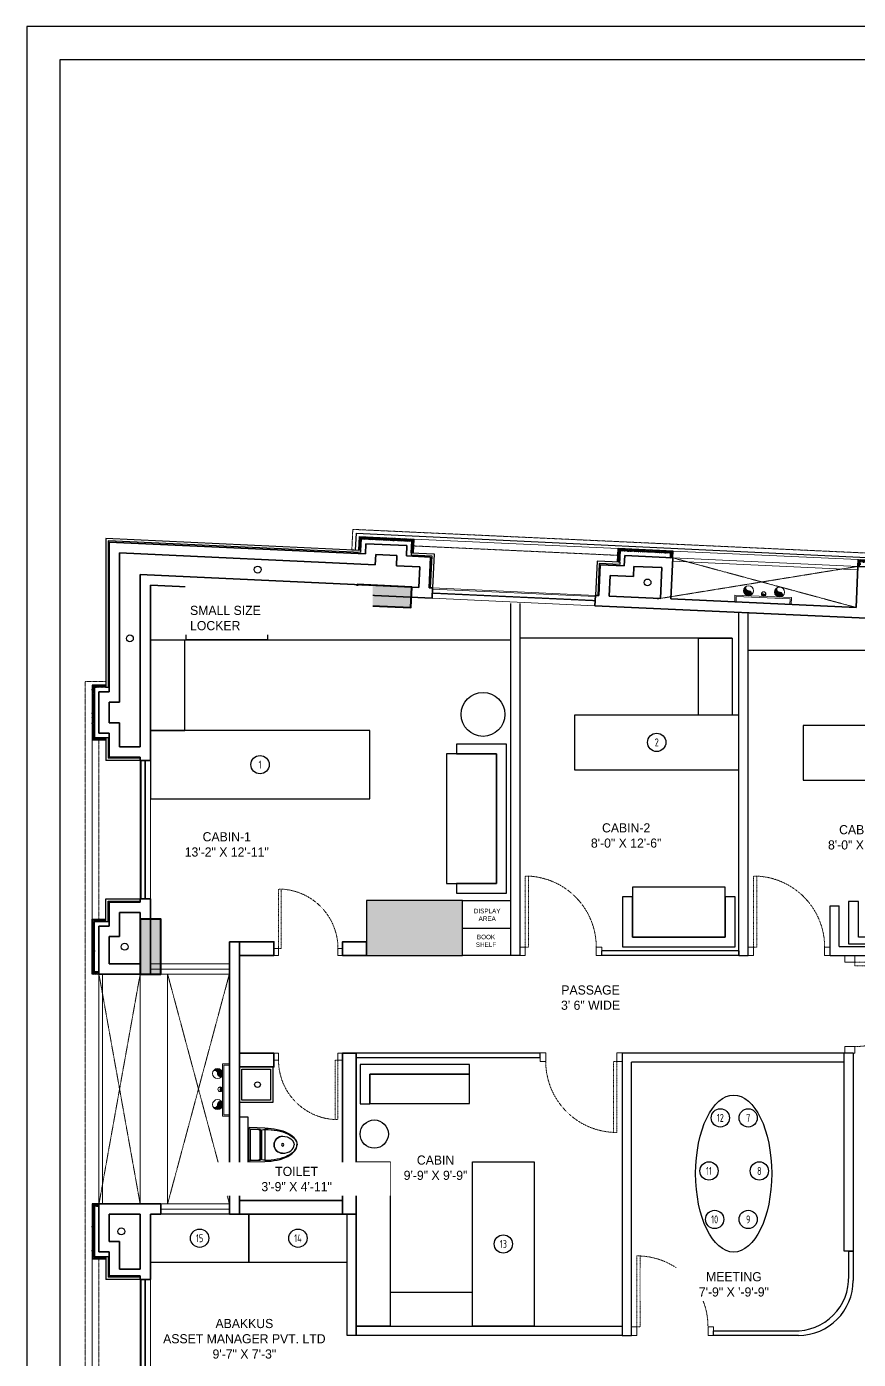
# Model space of a CAD drawing. Header units: millimetres. Extents: x 2165 to 3229, y 834 to 2305.
# Drawn here: x 2165 to 2529, y 1723 to 2305 of the extents above; entities that cross this region are included whole.
import ezdxf
from ezdxf.enums import TextEntityAlignment as Align

# ---------------------------------------------------------------- set-up
doc = ezdxf.new("R2010")
doc.units = ezdxf.units.MM
for name, pattern in [('CONTINOUS', [0]), ('DOT2', [0.125, 0, -0.125]), ('HIDDEN', [0.375, 0.25, -0.125]), ('HIDDEN2', [0.1875, 0.125, -0.0625])]:
    doc.linetypes.add(name, pattern=pattern)
for name, color, linetype, lineweight in [('-P-CIVIL', 7, 'Continuous', 0), ('-P-SSP', 230, 'Continuous', 0), ('COL HATCH', 50, 'Continuous', 9), ('COLUMN', 1, 'Continuous', 40), ('FUR', 12, 'Continuous', 30), ('g-dot', 3, 'HIDDEN', 9), ('g-dw', 3, 'Continuous', 5), ('GLASS', 174, 'Continuous', 30), ('GYPSUM PARTITION', 33, 'Continuous', 30), ('P COLUMN HATCH', 41, 'Continuous', 0), ('text', 5, 'Continuous', 0), ('WALL', 7, 'Continuous', 35), ('WIN', 144, 'Continuous', 15)]:
    doc.layers.add(name, color=color, linetype=linetype, lineweight=lineweight)
doc.layers.add('-P-DWS', color=150, linetype='CONTINOUS', lineweight=0, true_color=0x007fff)
for name, color, linetype in [('BH', 6, 'Continuous'), ('CLADDING', 155, 'Continuous'), ('HOLE', 7, 'Continuous'), ('STONE', 20, 'Continuous'), ('STR. COL', 222, 'Continuous')]:
    doc.layers.add(name, color=color, linetype=linetype)
doc.layers.add('HATCH', color=7, linetype='Continuous', true_color=0x62653e)
doc.styles.add('VIBRANT', font='BKANT.TTF')
doc.styles.add('YQ_TEXT', font='SUPEROS.SHX', dxfattribs={"width": 0.8, "bigfont": 'HZDX.SHX'})
pattern_1 = [(33.403178, (-6688.7682, 2081.3902), (0.455201642, 0.899119828), [1.25, -0.25, 0, -0.25])]
pattern_2 = [(36.04150366, (-240601.4127, 11595.83817), (0.4133315642, 0.9191202413), [1.25, -0.25, 0, -0.25])]

# ---------------------------------------------------------------- blocks, each defined once
blk = doc.blocks.new('door 750')
at = {"layer": 'g-dot', "color": 250, "linetype": 'HIDDEN2', "lineweight": 5}
blk.add_lwpolyline([(120, 80), (770, 80), (770, 50), (120, 50)], close=True, dxfattribs=at)
at = {"layer": 'g-dot', "color": 250, "linetype": 'DOT2', "lineweight": 5, "ltscale": 0.05}
blk.add_arc((120, 50), 650, 2.6454, 90, dxfattribs=at)
at = {"layer": 'g-dw'}
for points in [[(43, 700), (120, 700), (120, 750), (43, 750)], [(43, 0), (120, 0), (120, 50), (43, 50)]]:
    blk.add_lwpolyline(points, close=True, dxfattribs=at)
blk = doc.blocks.new('*U8')
h = blk.add_hatch(color=256)
h.dxf.hatch_style = 1
h.paths.add_polyline_path([(6915.67, 3394.8, 0.414214), (6918.82, 3391.65, 0.414214), (6921.97, 3394.8, -0.645735), (6918.82, 3394.8, 0.645735)])
at = {"elevation": 0}
blk.add_lwpolyline([(6915.67, 3394.8, -0.645735), (6918.82, 3394.8, 0.645735), (6921.97, 3394.8, 0)], format="xyb", dxfattribs=at)
blk.add_circle((6918.82, 3394.8, 0), 3.15)
blk.add_arc((6917.24, 3394.09, 0), 1.73, 24.29652, 155.70348)
blk = doc.blocks.new('*U10')
h = blk.add_hatch(color=256)
h.dxf.hatch_style = 1
h.paths.add_polyline_path([(55, 30, 0.414214), (80, 55, 0.414214), (55, 81, -0.645735), (55, 55, 0.645735)])
at = {"elevation": 0}
blk.add_lwpolyline([(55, 30, -0.645735), (55, 55, 0.645735), (55, 81, 0)], format="xyb", dxfattribs=at)
blk.add_circle((55, 55), 25.4)
blk.add_arc((61, 43), 13.9, 114.2965, 245.7035)
blk = doc.blocks.new('*U12')
at = {"layer": '-P-CIVIL', "linetype": 'ByBlock'}
for p, q in [((6942.03, 3405.77, 0), (6926.71, 3405.77, 0)), ((6926.71, 3405.77, 0), (6926.71, 3403.77, 0)), ((6941.63, 3405.37, 0), (6927.1, 3405.37, 0)), ((6927.1, 3405.37, 0), (6927.1, 3403.77, 0)), ((6941.63, 3405.37, 0), (6941.63, 3403.77, 0)), ((6942.03, 3405.77, 0), (6942.03, 3403.77, 0)), ((6942.03, 3403.77, 0), (6926.71, 3403.77, 0))]:
    blk.add_line(p, q, dxfattribs=at)
blk = doc.blocks.new('*U18')
at = {"layer": '-P-CIVIL', "linetype": 'ByBlock'}
for p, q in [((6942.76, 3405.77, 0), (6926.23, 3405.77, 0)), ((6926.23, 3405.77, 0), (6926.23, 3403.77, 0)), ((6942.36, 3405.37, 0), (6926.62, 3405.37, 0)), ((6926.62, 3405.37, 0), (6926.62, 3403.77, 0)), ((6942.36, 3405.37, 0), (6942.36, 3403.77, 0)), ((6942.76, 3405.77, 0), (6942.76, 3403.77, 0)), ((6942.76, 3403.77, 0), (6926.23, 3403.77, 0))]:
    blk.add_line(p, q, dxfattribs=at)
blk = doc.blocks.new('zw$6719')
at = {"layer": 'FUR'}
for points in [[(-7.26, 0), (-7.5, 6.7, -0.424878), (-6.91, 7.32), (0, 7.32), (6.91, 7.32, -0.424878), (7.5, 6.7), (7.26, 0)], [(-3.72, -7.72, -0.415839), (0, -3.99, -0.415839), (3.72, -7.72)], [(3.72, -7.72, 0.415842), (0, -3.99, 0.415842), (-3.72, -7.72)]]:
    blk.add_lwpolyline(points, format="xyb", dxfattribs=at)
for points in [[(0, 1.59), (6.11, 1.59, 0.403629), (6.81, 2.26), (6.96, 6.44, 0.424878), (6.37, 7.05), (0, 7.05), (-6.37, 7.05, 0.424878), (-6.96, 6.44), (-6.81, 2.26, 0.403629), (-6.11, 1.59)], [(0, 6.52), (6.08, 6.52, -0.424878), (6.67, 5.91), (6.56, 2.69, -0.403629), (5.97, 2.12), (0, 2.12), (-5.97, 2.12, -0.403629), (-6.56, 2.69), (-6.67, 5.91, -0.424878), (-6.08, 6.52)], [(0, 0), (6.72, 0, 0.108231), (6.51, 1.33), (0, 1.33), (-6.51, 1.33, 0.108231), (-6.72, 0)]]:
    blk.add_lwpolyline(points, format="xyb", close=True, dxfattribs=at)
blk.add_circle((0, -7.7), 0.531, dxfattribs=at)
for centre, major_axis, ratio, start_param in [((0, 0), (0, 14), 0.480461, 1.570796), ((0, 0), (0, 14.05), 0.516453, 1.570796), ((0, -7.68), (0, 5.06), 0.733832, 1.578936)]:
    blk.add_ellipse(centre, major_axis=major_axis, ratio=ratio, start_param=start_param, end_param=3.141593, dxfattribs=at)
at = {"layer": 'FUR', "extrusion": (0, 0, -1)}
for centre, major_axis, ratio, start_param in [((0, 0), (0, 14), 0.480461, 1.570796), ((0, 0), (0, 14.05), 0.516453, 1.570796), ((0, -7.68), (0, 5.06), 0.733832, 1.578936)]:
    blk.add_ellipse(centre, major_axis=major_axis, ratio=ratio, start_param=start_param, end_param=3.141593, dxfattribs=at)

msp = doc.modelspace()

# ---------------------------------------------------------------- hatches: boundary and pattern name
at = {"layer": 'COL HATCH'}
h = msp.add_hatch(color=256, dxfattribs=at)
h.dxf.hatch_style = 1
h.paths.add_polyline_path([(2313.4, 1923.17), (2313.4, 1899.17), (2355.4, 1899.17), (2355.4, 1923.17)])
at = {"layer": 'HATCH'}
h = msp.add_hatch(dxfattribs=at)
h.set_pattern_fill('ANSI36', color=256, scale=4, angle=351.0415)
h.set_pattern_definition(pattern_1)
h.paths.add_polyline_path([(2332.98, 2075.38), (2333.98, 2075.34), (2334.25, 2081.33), (2310.28, 2082.44), (2310, 2076.44), (2311, 2076.4), (2311.23, 2081.39), (2333.21, 2080.38)])
h = msp.add_hatch(dxfattribs=at)
h.set_pattern_fill('ANSI36', color=256, scale=4, angle=351.0415)
h.set_pattern_definition(pattern_1)
h.paths.add_polyline_path([(2423.21, 2071.22), (2424.21, 2071.18), (2424.44, 2076.17), (2446.42, 2075.16), (2446.33, 2073.16), (2447.32, 2073.12), (2447.46, 2076.11), (2423.49, 2077.22)])
h = msp.add_hatch(dxfattribs=at)
h.set_pattern_fill('ANSI36', color=256, scale=4, angle=351.0415)
h.set_pattern_definition(pattern_1)
h.paths.add_polyline_path([(2551.18, 2065.33), (2552.18, 2065.28), (2552.46, 2071.28), (2528.48, 2072.38), (2528.35, 2069.38), (2529.34, 2069.34), (2529.44, 2071.34), (2551.41, 2070.32)])
h = msp.add_hatch(dxfattribs=at)
h.set_pattern_fill('ANSI36', color=256, scale=4, angle=351.0415)
h.set_pattern_definition(pattern_2)
h.paths.add_polyline_path([(2199.43, 1993.48), (2199.43, 1994.48), (2194.43, 1994.48), (2194.43, 2016.48), (2199.43, 2016.48), (2199.43, 2017.48), (2193.43, 2017.48), (2193.43, 1993.48)])
h = msp.add_hatch(dxfattribs=at)
h.set_pattern_fill('ANSI36', color=256, scale=4, angle=351.0415)
h.set_pattern_definition(pattern_2)
h.paths.add_polyline_path([(2199.43, 1914.01), (2199.43, 1915.01), (2193.43, 1915.01), (2193.43, 1891.01), (2196.43, 1891.01), (2196.43, 1892.01), (2194.43, 1892.01), (2194.43, 1914.01)])
h = msp.add_hatch(dxfattribs=at)
h.set_pattern_fill('ANSI36', color=256, scale=4, angle=351.0415)
h.set_pattern_definition(pattern_2)
h.paths.add_polyline_path([(2199.43, 1766.51), (2199.43, 1767.51), (2194.43, 1767.51), (2194.43, 1789.51), (2196.43, 1789.51), (2196.43, 1790.51), (2193.43, 1790.51), (2193.43, 1766.51)])
at = {"layer": 'P COLUMN HATCH', "true_color": 0xffb8ed}
h = msp.add_hatch(color=254, dxfattribs=at)
h.dxf.hatch_style = 1
h.paths.add_polyline_path([(2309.31, 2061.46), (2308.9, 2052.47), (2332.87, 2051.36), (2333.29, 2060.35)])
h = msp.add_hatch(color=254, dxfattribs=at)
h.dxf.hatch_style = 1
h.paths.add_polyline_path([(2214.43, 1891.01), (2223.43, 1891.01), (2223.43, 1915.01), (2214.43, 1915.01)])

# ---------------------------------------------------------------- linework, layer by layer
at = {"linetype": 'Continuous', "lineweight": 30, "elevation": 0}
msp.add_lwpolyline([(3214.4, 2291.04), (2179.24, 2291.04), (2179.24, 848.7), (3214.4, 848.7)], close=True, dxfattribs=at)
at = {"layer": 'BH'}
for centre in [(2440.34, 1992.4), (2266.87, 1982.66), (2468.15, 1828.14), (2480.33, 1828.14), (2463.19, 1804.94), (2485.21, 1804.94), (2465.66, 1783.72), (2480.33, 1783.72), (2240.43, 1775.51), (2283.43, 1775.51), (2373.25, 1772.98)]:
    msp.add_circle(centre, 4, dxfattribs=at)
at = {"layer": 'CLADDING'}
for p, q in [((2310, 2076.44, 0), (2310.28, 2082.44, 0)), ((2310.28, 2082.44, 0), (2334.25, 2081.33, 0)), ((2311, 2076.4, 0), (2311.23, 2081.39, 0)), ((2311.23, 2081.39, 0), (2333.21, 2080.38, 0)), ((2333.98, 2075.34, 0), (2334.25, 2081.33, 0)), ((2332.98, 2075.38, 0), (2333.21, 2080.38, 0)), ((2423.21, 2071.22, 0), (2423.49, 2077.22, 0)), ((2447.46, 2076.11, 0), (2423.49, 2077.22, 0)), ((2424.21, 2071.18, 0), (2424.44, 2076.17, 0)), ((2446.42, 2075.16, 0), (2424.44, 2076.17, 0)), ((2447.32, 2073.12, 0), (2447.46, 2076.11, 0)), ((2446.33, 2073.16, 0), (2446.42, 2075.16, 0)), ((2528.35, 2069.38, 0), (2528.48, 2072.38, 0)), ((2528.48, 2072.38, 0), (2552.46, 2071.28, 0))]:
    msp.add_line(p, q, dxfattribs=at)
at = {"layer": 'CLADDING', "color": 32, "lineweight": -3}
for p, q in [((2310.96, 2075.4, 0), (2311, 2076.4, 0)), ((2332.98, 2075.38, 0), (2332.93, 2074.38, 0)), ((2424.21, 2071.18, 0), (2424.16, 2070.18, 0)), ((2199.43, 2016.48, 0), (2200.43, 2016.48, 0)), ((2199.43, 1994.48, 0), (2200.43, 1994.48, 0)), ((2199.43, 1914.01, 0), (2200.43, 1914.01, 0)), ((2199.43, 1767.51, 0), (2200.43, 1767.51, 0))]:
    msp.add_line(p, q, dxfattribs=at)
at = {"layer": 'CLADDING', "elevation": 0}
for points in [[(2199.43, 2017.48), (2193.43, 2017.48), (2193.43, 1993.48), (2199.43, 1993.48)], [(2199.43, 2016.48), (2194.43, 2016.48), (2194.43, 1994.48), (2199.43, 1994.48)], [(2196.43, 1891.01), (2193.43, 1891.01), (2193.43, 1915.01), (2199.43, 1915.01)], [(2196.43, 1892.01), (2194.43, 1892.01), (2194.43, 1914.01), (2199.43, 1914.01)], [(2196.43, 1790.51), (2193.43, 1790.51), (2193.43, 1766.51), (2199.43, 1766.51)], [(2196.43, 1789.51), (2194.43, 1789.51), (2194.43, 1767.51), (2199.43, 1767.51)]]:
    msp.add_lwpolyline(points, dxfattribs=at)
at = {"layer": 'COLUMN', "color": 1, "elevation": 0}
for points in [[(2309.31, 2061.46), (2308.9, 2052.47), (2332.87, 2051.36), (2333.29, 2060.35)], [(2214.43, 1891.01), (2223.43, 1891.01), (2223.43, 1915.01), (2214.43, 1915.01)]]:
    msp.add_lwpolyline(points, close=True, dxfattribs=at)
at = {"layer": 'Defpoints', "color": 1, "linetype": 'Continuous', "lineweight": -3, "elevation": 0}
msp.add_lwpolyline([(3228.84, 2305.48), (2164.8, 2305.48), (2164.8, 834.25), (3228.84, 834.25)], close=True, dxfattribs=at)
at = {"layer": 'FUR'}
for p, q in [((2376.4, 2037.12, 0), (2218.93, 2037.12, 0)), ((2473.28, 2038.04, 0), (2380.4, 2038.04, 0)), ((2576.28, 2032.6, 0), (2480.28, 2032.6, 0)), ((2355.4, 1923.17, 0), (2376.4, 1923.17, 0)), ((2355.4, 1911.17, 0), (2376.4, 1911.17, 0)), ((2376.4, 1899.17, 0), (2355.4, 1899.17, 0))]:
    msp.add_line(p, q, dxfattribs=at)
at = {"layer": 'FUR', "ltscale": 3}
for p, q in [((2261.69, 1828.41, 0), (2257.93, 1828.41, 0)), ((2261.69, 1798.44, 0), (2261.69, 1828.41, 0)), ((2257.92, 1798.44, 0), (2261.69, 1798.44, 0))]:
    msp.add_line(p, q, dxfattribs=at)
at = {"layer": 'FUR', "elevation": 0}
for points in [[(2270.25, 2058.57), (2234.47, 2060.47), (2234.39, 2037.39), (2270.25, 2037.39)], [(2218.93, 2037.12), (2218.93, 1997.63), (2233.93, 1997.63), (2233.9, 2037.12)], [(2458.53, 2038.04), (2473.28, 2038.04), (2473.28, 2004.37), (2458.53, 2004.37)], [(2476.28, 2004.37), (2404.4, 2004.37), (2404.4, 1980.43), (2476.28, 1980.43)], [(2576.28, 1999.8), (2504.4, 1999.8), (2504.4, 1975.86), (2576.28, 1975.86)], [(2218.93, 1997.63), (2218.93, 1967.69), (2314.81, 1967.69), (2314.81, 1997.63)], [(2352.73, 1930.69), (2352.73, 1926.38), (2374.6, 1926.38), (2374.6, 1991.64), (2352.73, 1991.64), (2352.73, 1987.33), (2370.28, 1987.33), (2370.28, 1930.69)], [(2352.73, 1930.69), (2352.73, 1926.38), (2374.6, 1926.38), (2374.6, 1991.64), (2352.73, 1991.64), (2352.73, 1987.33), (2370.28, 1987.33), (2370.28, 1930.69)], [(2348.41, 1987.33), (2348.41, 1930.69), (2370.28, 1930.69), (2370.28, 1987.33)], [(2348.41, 1987.33), (2348.41, 1930.69), (2370.28, 1930.69), (2370.28, 1987.33)], [(2348.41, 1987.33), (2348.41, 1930.69), (2370.28, 1930.69), (2370.28, 1987.33)], [(2429.69, 1924.78), (2425.37, 1924.78), (2425.37, 1902.91), (2474.64, 1902.91), (2474.64, 1924.78), (2470.33, 1924.78), (2470.33, 1907.22), (2429.69, 1907.22)], [(2429.69, 1924.78), (2425.37, 1924.78), (2425.37, 1902.91), (2474.64, 1902.91), (2474.64, 1924.78), (2470.33, 1924.78), (2470.33, 1907.22), (2429.69, 1907.22)], [(2470.33, 1929.09), (2429.69, 1929.09), (2429.69, 1907.22), (2470.33, 1907.22)], [(2470.33, 1929.09), (2429.69, 1929.09), (2429.69, 1907.22), (2470.33, 1907.22)], [(2470.33, 1929.09), (2429.69, 1929.09), (2429.69, 1907.22), (2470.33, 1907.22)], [(2528.52, 1922.84), (2524.21, 1922.84), (2524.21, 1904.22), (2572.03, 1904.22), (2572.03, 1922.84), (2567.72, 1922.84), (2567.72, 1907.13), (2528.52, 1907.13)], [(2272.41, 1834.89), (2257.93, 1834.89), (2257.93, 1850.44), (2272.41, 1850.44)], [(2271.4, 1835.9), (2258.94, 1835.9), (2258.94, 1849.5), (2271.4, 1849.5)], [(2355.57, 1847.25), (2358.46, 1847.25), (2358.46, 1851.56), (2310.61, 1851.56), (2310.61, 1834.27), (2314.93, 1834.27), (2314.93, 1847.25), (2355.57, 1847.25)], [(2265.75, 1843.98), (2266.62, 1843.57), (2267.02, 1842.7), (2266.62, 1841.76), (2265.75, 1841.42), (2264.87, 1841.76), (2264.47, 1842.7), (2264.87, 1843.57)], [(2314.93, 1834.42), (2358.46, 1834.42), (2358.46, 1847.25), (2314.93, 1847.25)], [(2308.93, 1808.95), (2323.73, 1808.95), (2323.73, 1737.01), (2308.93, 1737.01)], [(2359.79, 1737.01), (2359.79, 1808.95), (2386.72, 1808.95), (2386.72, 1737.01)], [(2304.93, 1786.01), (2261.93, 1786.01), (2261.93, 1765.01), (2304.93, 1765.01)], [(2323.73, 1751.76), (2323.73, 1737.01), (2359.79, 1737.01), (2359.79, 1751.76)]]:
    msp.add_lwpolyline(points, close=True, dxfattribs=at)
for points in [[(2494.78, 2053.04), (2494.78, 2052.91)], [(2253.43, 1786.01), (2218.93, 1786.01), (2218.93, 1765.01), (2261.93, 1765.01), (2261.93, 1786.01), (2257.93, 1786.01)]]:
    msp.add_lwpolyline(points, dxfattribs=at)
at = {"layer": 'FUR'}
for centre, radius in [((2364.37, 2004.64, 0), 9.61), ((2316.82, 1821.07, 0), 6.16)]:
    msp.add_circle(centre, radius, dxfattribs=at)
msp.add_ellipse((2473.98, 1803.77, 0), major_axis=(0, 34.36), ratio=0.484039, dxfattribs=at)
at = {"layer": 'GLASS'}
for p, q in [((2416.28, 1899.17, 0), (2416.28, 1901.17, 0)), ((2476.28, 1901.17, 0), (2416.28, 1901.17, 0)), ((2476.28, 1901.17, 0), (2476.28, 1899.17, 0)), ((2476.28, 1899.17, 0), (2416.28, 1899.17, 0)), ((2524.28, 1759.01, 0), (2524.28, 1769.83, 0)), ((2524.28, 1769.83, 0), (2526.28, 1769.83, 0)), ((2526.28, 1769.83, 0), (2524.28, 1769.83, 0)), ((2525.28, 1769.83, 0), (2526.28, 1769.83, 0)), ((2526.28, 1769.83, 0), (2526.28, 1757.01, 0)), ((2465.16, 1733.01, 0), (2465.16, 1735.01, 0)), ((2465.16, 1735.01, 0), (2500.28, 1735.01, 0)), ((2502.28, 1733.01, 0), (2465.16, 1733.01, 0))]:
    msp.add_line(p, q, dxfattribs=at)
at = {"layer": 'GLASS', "elevation": 0}
msp.add_lwpolyline([(2389.4, 1856.51), (2308.93, 1856.51), (2308.93, 1854.51), (2389.4, 1854.51)], close=True, dxfattribs=at)
at = {"layer": 'GLASS'}
for centre, radius, start, end in [((2501.09, 1758.2, 0), 23.21, 268.0032, 1.9968), ((2501.09, 1758.2, 0), 23.21, 268.0032, 1.9968), ((2502.28, 1757.01, 0), 24, 270, 0), ((2502.28, 1757.01, 0), 24, 270, 0)]:
    msp.add_arc(centre, radius, start, end, dxfattribs=at)
at = {"layer": 'GYPSUM PARTITION'}
for p, q in [((2307.01, 2076.58, 0), (2310, 2076.44, 0)), ((2376.4, 2053.12, 0), (2376.4, 1899.17, 0)), ((2380.4, 2053.12, 0), (2380.4, 1899.17, 0)), ((2476.28, 1899.17, 0), (2476.28, 2048.94, 0)), ((2480.28, 1899.17, 0), (2480.28, 2048.94, 0)), ((2516.16, 1899.17, 0), (2516.16, 1920.88, 0)), ((2516.16, 1920.88, 0), (2520.16, 1920.88, 0)), ((2520.16, 1903.17, 0), (2520.16, 1920.88, 0)), ((2520.16, 1903.17, 0), (2576.28, 1903.17, 0)), ((2380.4, 1899.17, 0), (2376.4, 1899.17, 0)), ((2476.28, 1899.17, 0), (2480.28, 1899.17, 0)), ((2516.16, 1899.17, 0), (2580.28, 1899.17, 0)), ((2526.28, 1856.51, 0), (2429.28, 1856.51, 0)), ((2522.28, 1769.83, 0), (2522.28, 1856.51, 0)), ((2526.28, 1856.51, 0), (2522.28, 1856.51, 0)), ((2526.28, 1856.51, 0), (2526.28, 1769.83, 0)), ((2522.28, 1852.51, 0), (2429.28, 1852.51, 0)), ((2526.28, 1769.83, 0), (2522.28, 1769.83, 0))]:
    msp.add_line(p, q, dxfattribs=at)
at = {"layer": 'GYPSUM PARTITION', "elevation": 0}
msp.add_lwpolyline([(2429.28, 1856.51), (2425.28, 1856.51), (2425.28, 1733.01), (2429.28, 1733.01), (2429.28, 1852.51)], dxfattribs=at)
for points in [[(2304.93, 1786.01), (2308.93, 1786.01), (2308.93, 1733.01), (2304.93, 1733.01)], [(2308.93, 1737.01), (2425.28, 1737.01), (2425.28, 1733.01), (2308.93, 1733.01)]]:
    msp.add_lwpolyline(points, close=True, dxfattribs=at)
at = {"layer": 'HOLE'}
for centre in [(2265.83, 2067.97, 0), (2436.32, 2062.36, 0), (2209.93, 2037.91, 0), (2207.68, 1903.01, 0), (2206.18, 1778.51, 0)]:
    msp.add_circle(centre, 1.5, dxfattribs=at)
at = {"layer": 'STONE', "color": 32}
for p, q in [((2311, 2076.4, 0), (2199.43, 2081.54, 0)), ((2199.43, 2081.54, 0), (2199.43, 2016.48, 0)), ((2310.96, 2075.4, 0), (2200.43, 2080.49, 0)), ((2200.43, 2080.49, 0), (2200.43, 2016.48, 0)), ((2332.98, 2075.38, 0), (2342.97, 2074.92, 0)), ((2332.93, 2074.38, 0), (2341.92, 2073.97, 0)), ((2341.92, 2073.97, 0), (2341.28, 2059.98, 0)), ((2342.97, 2074.92, 0), (2342.28, 2059.94, 0)), ((2414.22, 2071.64, 0), (2413.53, 2056.66, 0)), ((2424.21, 2071.18, 0), (2414.22, 2071.64, 0)), ((2415.17, 2070.59, 0), (2414.53, 2056.61, 0)), ((2424.16, 2070.18, 0), (2415.17, 2070.59, 0)), ((2199.43, 1994.48, 0), (2199.43, 1984.48, 0)), ((2200.43, 1994.48, 0), (2200.43, 1985.48, 0)), ((2214.43, 1984.48, 0), (2199.43, 1984.48, 0)), ((2214.43, 1985.48, 0), (2200.43, 1985.48, 0)), ((2199.43, 1924.01, 0), (2214.43, 1924.01, 0)), ((2199.43, 1914.01, 0), (2199.43, 1924.01, 0)), ((2200.43, 1923.01, 0), (2214.43, 1923.01, 0)), ((2200.43, 1914.01, 0), (2200.43, 1923.01, 0)), ((2199.43, 1767.51, 0), (2199.43, 1757.51, 0)), ((2200.43, 1767.51, 0), (2200.43, 1758.51, 0)), ((2214.43, 1757.51, 0), (2199.43, 1757.51, 0)), ((2214.43, 1758.51, 0), (2200.43, 1758.51, 0))]:
    msp.add_line(p, q, dxfattribs=at)
at = {"layer": 'STR. COL', "elevation": 0}
msp.add_lwpolyline([(2313.4, 1923.17), (2313.4, 1899.17), (2355.4, 1899.17), (2355.4, 1923.17)], close=True, dxfattribs=at)
at = {"layer": 'WALL', "lineweight": -3}
for q in [(2308.5, 2076.51, 0), (3198.44, 2041.51, 0)]:
    msp.add_line((2308.84, 2083.89, 0), q, dxfattribs=at)
at = {"layer": 'WALL'}
for p, q in [((2200.93, 2079.97, 0), (2312.93, 2074.81, 0)), ((2200.93, 2079.97, 0), (2200.93, 2014.48, 0)), ((2313.14, 2079.3, 0), (2312.93, 2074.81, 0)), ((2313.14, 2079.3, 0), (2331.12, 2078.47, 0)), ((2330.91, 2073.98, 0), (2331.12, 2078.47, 0)), ((2205.43, 2075.25, 0), (2317.22, 2070.1, 0)), ((2205.43, 2009.98, 0), (2205.43, 2075.25, 0)), ((2317.22, 2070.1, 0), (2317.43, 2074.6, 0)), ((2317.43, 2074.6, 0), (2326.67, 2074.17, 0)), ((2326.67, 2074.17, 0), (2326.47, 2069.68, 0)), ((2326.47, 2069.68, 0), (2336.7, 2069.21, 0)), ((2330.91, 2073.98, 0), (2341.4, 2073.49, 0)), ((2341.4, 2073.49, 0), (2340.78, 2060.01, 0)), ((2415.65, 2070.07, 0), (2415.03, 2056.59, 0)), ((2426.14, 2069.59, 0), (2415.65, 2070.07, 0)), ((2426.14, 2069.59, 0), (2426.35, 2074.08, 0)), ((2447.32, 2073.12, 0), (2426.35, 2074.08, 0)), ((2447.32, 2073.12, 0), (2446.5, 2055.14, 0)), ((2336.28, 2060.21, 0), (2214.43, 2065.83, 0)), ((2336.7, 2069.21, 0), (2336.28, 2060.21, 0)), ((2419.94, 2065.37, 0), (2419.52, 2056.38, 0)), ((2430.17, 2064.9, 0), (2419.94, 2065.37, 0)), ((2430.38, 2069.39, 0), (2430.17, 2064.9, 0)), ((2442.62, 2068.83, 0), (2430.38, 2069.39, 0)), ((2442, 2055.34, 0), (2442.62, 2068.83, 0)), ((2528.35, 2069.38, 0), (2527.52, 2051.4, 0)), ((2528.35, 2069.38, 0), (2549.32, 2068.42, 0)), ((2342.07, 2055.44, 0), (2218.93, 2061.12, 0)), ((2218.93, 1984.48, 0), (2218.93, 2061.12, 0)), ((2342.28, 2059.94, 0), (2340.78, 2060.01, 0)), ((2342.28, 2059.94, 0), (2342.07, 2055.44, 0)), ((2413.53, 2056.66, 0), (2413.32, 2052.16, 0)), ((2560.27, 2045.39, 0), (2413.32, 2052.16, 0)), ((2413.53, 2056.66, 0), (2415.03, 2056.59, 0)), ((2419.52, 2056.38, 0), (2442, 2055.34, 0)), ((2446.5, 2055.14, 0), (2527.52, 2051.4, 0)), ((2200.93, 2014.48, 0), (2196.43, 2014.48, 0)), ((2196.43, 2014.48, 0), (2196.43, 1996.48, 0)), ((2205.43, 2009.98, 0), (2200.93, 2009.98, 0)), ((2200.93, 2009.98, 0), (2200.93, 2000.98, 0)), ((2200.93, 2000.98, 0), (2205.43, 2000.98, 0)), ((2205.43, 2000.98, 0), (2205.43, 1990.48, 0)), ((2196.43, 1996.48, 0), (2200.93, 1996.48, 0)), ((2200.93, 1996.48, 0), (2200.93, 1985.98, 0)), ((2205.43, 1990.48, 0), (2214.43, 1990.48, 0)), ((2200.93, 1985.98, 0), (2214.43, 1985.98, 0)), ((2214.43, 1985.98, 0), (2214.43, 1984.48, 0)), ((2214.43, 1984.48, 0), (2218.93, 1984.48, 0)), ((2214.43, 1924.01, 0), (2214.43, 1922.51, 0)), ((2214.43, 1924.01, 0), (2218.93, 1924.01, 0)), ((2218.93, 1924.01, 0), (2218.93, 1891.01, 0)), ((2200.93, 1912.01, 0), (2200.93, 1922.51, 0)), ((2200.93, 1922.51, 0), (2214.43, 1922.51, 0)), ((2205.43, 1907.51, 0), (2205.43, 1918.01, 0)), ((2205.43, 1918.01, 0), (2214.43, 1918.01, 0)), ((2214.43, 1918.01, 0), (2214.43, 1895.51, 0)), ((2196.43, 1891.01, 0), (2196.43, 1912.01, 0)), ((2196.43, 1912.01, 0), (2200.93, 1912.01, 0)), ((2200.93, 1895.51, 0), (2200.93, 1907.51, 0)), ((2200.93, 1907.51, 0), (2205.43, 1907.51, 0)), ((2253.43, 1905.17, 0), (2253.43, 1786.01, 0)), ((2257.93, 1905.17, 0), (2253.43, 1905.17, 0)), ((2257.93, 1905.17, 0), (2272.93, 1905.17, 0)), ((2302.93, 1905.17, 0), (2313.4, 1905.17, 0)), ((2214.43, 1895.51, 0), (2200.93, 1895.51, 0)), ((2257.93, 1899.17, 0), (2257.93, 1786.01, 0)), ((2257.93, 1899.17, 0), (2272.93, 1899.17, 0)), ((2302.93, 1899.17, 0), (2313.4, 1899.17, 0)), ((2218.93, 1891.01, 0), (2196.43, 1891.01, 0)), ((2223.43, 1790.51, 0), (2196.43, 1790.51, 0)), ((2196.43, 1790.51, 0), (2196.43, 1769.51, 0)), ((2223.43, 1790.51, 0), (2223.43, 1786.01, 0)), ((2214.43, 1786.01, 0), (2200.93, 1786.01, 0)), ((2200.93, 1786.01, 0), (2200.93, 1774.01, 0)), ((2214.43, 1762.01, 0), (2214.43, 1786.01, 0)), ((2218.93, 1757.51, 0), (2218.93, 1786.01, 0)), ((2223.43, 1786.01, 0), (2218.93, 1786.01, 0)), ((2257.93, 1786.01, 0), (2253.43, 1786.01, 0)), ((2200.93, 1774.01, 0), (2205.43, 1774.01, 0)), ((2205.43, 1774.01, 0), (2205.43, 1762.01, 0)), ((2196.43, 1769.51, 0), (2200.93, 1769.51, 0)), ((2200.93, 1769.51, 0), (2200.93, 1759.01, 0)), ((2205.43, 1762.01, 0), (2214.43, 1762.01, 0)), ((2214.43, 1759.01, 0), (2200.93, 1759.01, 0)), ((2214.43, 1757.51, 0), (2214.43, 1759.01, 0)), ((2214.43, 1757.51, 0), (2218.93, 1757.51, 0))]:
    msp.add_line(p, q, dxfattribs=at)
at = {"layer": 'WALL', "elevation": 0}
msp.add_lwpolyline([(2214.43, 2065.83), (2214.43, 1990.48)], dxfattribs=at)
for points in [[(2272.93, 1899.17), (2257.93, 1899.17), (2257.93, 1905.17), (2272.93, 1905.17)], [(2302.93, 1899.17), (2313.4, 1899.17), (2313.4, 1905.17), (2302.93, 1905.17)], [(2257.93, 1856.44), (2272.93, 1856.44), (2272.93, 1850.44), (2257.93, 1850.44)], [(2308.93, 1856.44), (2302.93, 1856.44), (2302.93, 1786.01), (2308.93, 1786.01)], [(2257.93, 1792.01), (2302.93, 1792.01), (2302.93, 1786.01), (2257.93, 1786.01)]]:
    msp.add_lwpolyline(points, close=True, dxfattribs=at)
at = {"layer": 'WIN', "color": 116, "linetype": 'HIDDEN', "ltscale": 0.5}
for p, q in [((2307.42, 2085.57, 0), (2307.01, 2076.58, 0)), ((2307.42, 2085.57, 0), (3201.51, 2044.37, 0)), ((2423.35, 2074.22, 0), (2334.12, 2078.33, 0)), ((2199.43, 2018.98, 0), (2190.43, 2018.98, 0)), ((2190.43, 1445.51, 0), (2190.43, 2018.98, 0))]:
    msp.add_line(p, q, dxfattribs=at)
at = {"layer": 'WIN', "ltscale": 0.5}
for p, q in [((2423.49, 2077.22, 0), (2334.25, 2081.33, 0)), ((2447.46, 2076.11, 0), (2528.48, 2072.38, 0))]:
    msp.add_line(p, q, dxfattribs=at)
at = {"layer": 'WIN', "color": 6}
for p, q in [((2447.28, 2071.62, 0), (2528.28, 2067.89, 0)), ((2447.35, 2073.12, 0), (2528.35, 2069.38, 0)), ((2196.43, 1790.51, 0), (2196.43, 1891.01, 0)), ((2197.93, 1790.51, 0), (2197.93, 1891.01, 0))]:
    msp.add_line(p, q, dxfattribs=at)
at = {"layer": 'WIN', "linetype": 'HIDDEN2'}
for p, q in [((2447.32, 2073.12, 0), (2527.52, 2051.4, 0)), ((2440.5, 2055.14, 0), (2528.35, 2069.38, 0)), ((2196.43, 1891.01, 0), (2214.43, 1790.51, 0)), ((2214.43, 1891.01, 0), (2196.43, 1790.51, 0)), ((2226.43, 1891.01, 0), (2253.43, 1790.51, 0)), ((2253.43, 1891.01, 0), (2226.43, 1790.51, 0))]:
    msp.add_line(p, q, dxfattribs=at)
at = {"layer": 'WIN'}
for p, q in [((2413.51, 2056.16, 0), (2342.25, 2059.44, 0)), ((2413.53, 2056.66, 0), (2342.28, 2059.94, 0)), ((2413.32, 2052.16, 0), (2342.07, 2055.44, 0)), ((2193.43, 1993.48, 0), (2193.43, 1915.01, 0)), ((2214.43, 1984.48, 0), (2214.43, 1924.01, 0)), ((2214.93, 1984.48, 0), (2214.93, 1924.01, 0)), ((2218.93, 1984.48, 0), (2218.93, 1924.01, 0)), ((2218.93, 1895.51, 0), (2253.43, 1895.51, 0)), ((2214.43, 1891.01, 0), (2214.43, 1790.51, 0)), ((2218.93, 1893.26, 0), (2253.43, 1893.26, 0)), ((2218.93, 1891.01, 0), (2253.43, 1891.01, 0)), ((2226.43, 1790.51, 0), (2226.43, 1891.01, 0)), ((2223.43, 1790.51, 0), (2253.43, 1790.51, 0)), ((2223.43, 1788.26, 0), (2253.43, 1788.26, 0)), ((2223.43, 1786.01, 0), (2253.43, 1786.01, 0)), ((2193.43, 1570.01, 0), (2193.43, 1766.51, 0)), ((2214.43, 1672.76, 0), (2214.43, 1757.51, 0)), ((2214.93, 1672.76, 0), (2214.93, 1757.51, 0)), ((2216.68, 1672.76, 0), (2216.68, 1757.51, 0)), ((2218.93, 1672.76, 0), (2218.93, 1757.51, 0)), ((2218.93, 1672.76, 0), (2218.93, 1757.51, 0))]:
    msp.add_line(p, q, dxfattribs=at)
at = {"layer": 'WIN', "color": 116, "linetype": 'HIDDEN2'}
for p, q in [((2196.43, 1993.48, 0), (2196.43, 1915.01, 0)), ((2196.43, 1766.51, 0), (2196.43, 1570.01, 0))]:
    msp.add_line(p, q, dxfattribs=at)
at = {"layer": 'WIN', "color": 6, "elevation": 0}
for points, const_width in [([(2413.43, 2054.41), (2342.17, 2057.69)], 0.58), ([(2216.68, 1984.48), (2216.68, 1924.01)], 0.725), ([(2216.68, 1672.76), (2216.68, 1757.51)], 0.725)]:
    msp.add_lwpolyline(points, dxfattribs=dict(at, const_width=const_width))

# ---------------------------------------------------------------- block references
at = {"layer": '-P-CIVIL'}
for name, p, xscale, yscale, zscale, rotation in [('*U18', (-8138.94, -2568.14, 0), 1.499999998045227, 1.499999998045227, 1.499999998045227, 357.3615636378499), ('*U12', (7358.06, -8561.7, 0), 1.500000000039883, 1.500000000039883, 1.500000000039883, 89.99433621713077)]:
    msp.add_blockref(name, p, dxfattribs=dict(at, xscale=xscale, yscale=yscale, zscale=zscale, rotation=rotation))
at = {"layer": '-P-DWS'}
for p, xscale, yscale, zscale, rotation in [((2484.18, 2058.2, 0), 0.03937272722370246, 0.03937272722370246, 0.03937272722370246, 297.2080393900266), ((2248.64, 1837.7, 0), 0.03937272727605919, 0.03937272727605919, 0.03937272727605919, 29.84081196930737)]:
    msp.add_blockref('*U10', p, dxfattribs=dict(at, xscale=xscale, yscale=yscale, zscale=zscale, rotation=rotation))
at = {"layer": '-P-SSP'}
for p, xscale, yscale, zscale, rotation in [((2579.67, -3238.76, 0), -0.6874999991040621, 0.6874999991040622, 0.6874999991040622, 297.2080394132375), ((2593.22, -3239.36, 0), -0.6874999991040621, 0.6874999991040622, 0.6874999991040622, 297.2080394132375), ((7535.62, 1505.12, 0), 0.6875000000182799, 0.6875000000182799, 0.6875000000182799, 150.1591880074818), ((7535.62, 1505.12, 0), 0.6875000000182799, 0.6875000000182799, 0.6875000000182799, 150.1591880074818), ((7535.62, 2176.4, 0), -0.6875000000182799, 0.6875000000182799, 0.6875000000182799, 29.84081199251823)]:
    msp.add_blockref('*U8', p, dxfattribs=dict(at, xscale=xscale, yscale=yscale, zscale=zscale, rotation=rotation))
at = {"layer": 'FUR', "ltscale": 3, "xscale": -1, "rotation": 89.99999999999993}
msp.add_blockref('zw$6719', (2269.01, 1816.37, 0), dxfattribs=at)
at = {"layer": 'g-dw'}
for p, xscale, yscale, zscale, rotation in [((2380.4, 1897.1, 0), -0.04783857822354987, 0.04783857822354987, 0.04783857822354987, 270), ((2480.28, 1897.1, 0), -0.04783857822354987, 0.04783857822354987, 0.04783857822354987, 270), ((2520.15, 1899.17, 0), -0.05688470279487333, 0.05688470279487333, 0.05688470279487333, 180), ((2425.28, 1858.58, 0), -0.04783857822354985, 0.04783857822354985, 0.04783857822354987, 89.99999999999993), ((2429.28, 1730.94, 0), -0.04783857822354987, 0.04783857822354987, 0.04783857822354987, 269.9999999997946)]:
    msp.add_blockref('door 750', p, dxfattribs=dict(at, xscale=xscale, yscale=yscale, zscale=zscale, rotation=rotation))
at = {"layer": 'WALL', "xscale": -0.03999999999999454, "yscale": 0.03999999999999454, "zscale": 0.03999999999999454}
for p, rotation in [((2272.93, 1897.44, 0), 269.9999999999101), ((2302.93, 1858.18, 0), 89.99999999990999)]:
    msp.add_blockref('door 750', p, dxfattribs=dict(at, rotation=rotation))

# ---------------------------------------------------------------- texts
at = {"layer": 'BH', "style": 'YQ_TEXT', "width": 0.8}
for s, p in [('2', (2440.34, 1992.4)), ('1', (2266.87, 1982.66)), ('12', (2468.15, 1828.14)), ('7', (2480.33, 1828.14)), ('11', (2463.19, 1804.94)), ('8', (2485.21, 1804.94)), ('10', (2465.66, 1783.72)), ('9', (2480.33, 1783.72)), ('15', (2240.43, 1775.51)), ('14', (2283.43, 1775.51)), ('13', (2373.25, 1772.98))]:
    msp.add_text(s, height=3.5, dxfattribs=at).set_placement(p, align=Align.MIDDLE)
at = {"layer": 'text', "width": 77.9066, "attachment_point": 1, "style": 'VIBRANT'}
for s, insert, char_height in [('\\pxqc;CABIN-1\\P13\'-2" X 12\'-11"', (2213.34, 1953.12, 0), 4), ('\\pxqc;CABIN-2\\P8\'-0" X 12\'-6"', (2388.01, 1957.01, 0), 4), ('\\pxqc;CABIN-3\\P8\'-0" X 12\'-2"', (2491.69, 1956.21, 0), 4), ('\\pxqc;DISPLAY \\PAREA', (2327.24, 1919.63, 0), 2), ('\\pxqc;BOOK \\PSHELF', (2326.74, 1908.27, 0), 2), ('\\pxqc;PASSAGE\\P3\' 6" WIDE', (2372.44, 1886.09, 0), 4), ('\\pxqc;CABIN\\P9\'-9" X 9\'-9"', (2304.65, 1811.68, 0), 4), ('\\pxqc;ABAKKUS \\PASSET MANAGER PVT. LTD\\P9\'-7" X 7\'-3"', (2221.05, 1740.19, 0), 4)]:
    msp.add_mtext(s, dxfattribs=dict(at, insert=insert, char_height=char_height))

# ---------------------------------------------------------------- next in the draw order: texts
at = {"layer": 'text', "char_height": 4, "width": 77.9066, "attachment_point": 1, "style": 'VIBRANT', "bg_fill": 2}
for s, insert in [('\\PSMALL SIZE\\PLOCKER', (2236.25, 2058.8, 0)), ('\\pxqc;TOILET\\P3\'-9" X 4\'-11"', (2243.9, 1806.73, 0)), ('\\pxqc;MEETING\\P\\pt16;7\'-9" X \'-9\'-9"', (2435.12, 1760.66, 0))]:
    msp.add_mtext(s, dxfattribs=dict(at, insert=insert))

doc.saveas('drawing.dxf')
